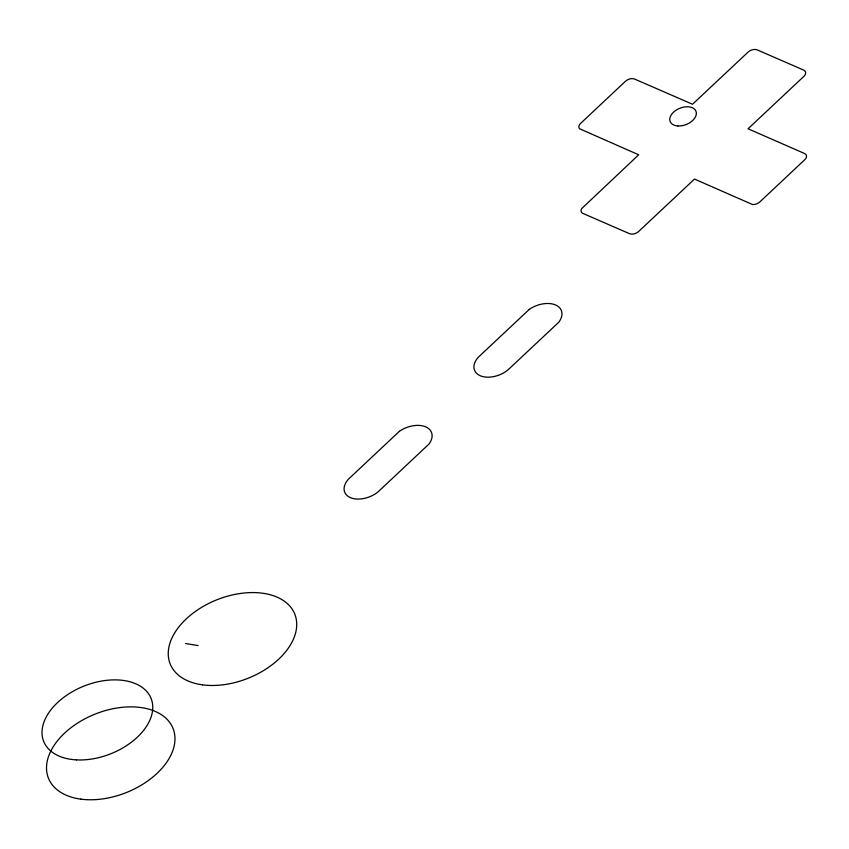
<?xml version="1.0" encoding="UTF-8"?>
<svg xmlns="http://www.w3.org/2000/svg" width="849" height="849" viewBox="0 0 849 849"><rect width="100%" height="100%" fill="white"/><g stroke="black" fill="none" stroke-linecap="round" stroke-linejoin="round"><path stroke-width="1.27" d="M185.581 643.51L198.135 645.59M756.374 203.951A6.781 4.266 -21.8 0 0 759.897 201.86L804.725 159.771A6.781 4.266 -21.8 0 0 804.884 153.658L748.054 128.783L804.183 76.081A6.781 4.266 -21.8 0 0 803.716 70.117L757.244 49.9A6.781 4.266 -21.8 0 0 748.394 51.81L692.519 104.247L634.33 78.936A6.781 4.266 -21.8 0 0 625.48 81.26L580.652 123.349A6.781 4.266 -21.8 0 0 579.58 128.761L638.692 154.783L581.682 208.621A6.781 4.266 -21.8 0 0 583.019 213.46L629.491 233.677A6.781 4.266 -21.8 0 0 638.352 231.766L694.493 179.065L752.416 204.492A6.781 4.266 -21.8 0 0 755.568 204.206M399.433 431.281L348.684 478.932A21.48 13.52 -21.8 0 0 350.35 497.62A21.48 13.52 -21.8 0 0 378.176 491.762L428.925 444.112A21.872 13.764 -21.8 0 0 425.72 426.867A21.872 13.764 -21.8 0 0 399.433 431.281M529.288 309.386L478.528 357.026A21.48 13.52 -21.8 0 0 480.205 375.714A21.48 13.52 -21.8 0 0 508.031 369.867L558.78 322.217A21.872 13.764 -21.8 0 0 555.575 304.971A21.872 13.764 -21.8 0 0 529.288 309.386M202.508 684.846A67.092 42.227 -21.8 0 0 296.683 622.763A67.092 42.227 -21.8 0 0 198.263 609.476A67.092 42.227 -21.8 0 0 202.508 684.846M76.389 759.876A57.838 36.401 -21.8 0 0 152.268 702.356A57.838 36.401 -21.8 0 0 63.505 697.549A57.838 36.401 -21.8 0 0 76.389 759.876M80.761 799.132A67.092 42.227 -21.8 0 0 174.936 737.049A67.092 42.227 -21.8 0 0 76.516 723.773A67.092 42.227 -21.8 0 0 80.761 799.132M677.863 125.96A13.881 8.734 -21.8 0 0 696.254 112.28A13.881 8.734 -21.8 0 0 675.061 110.911A13.881 8.734 -21.8 0 0 677.863 125.96"/></g></svg>
